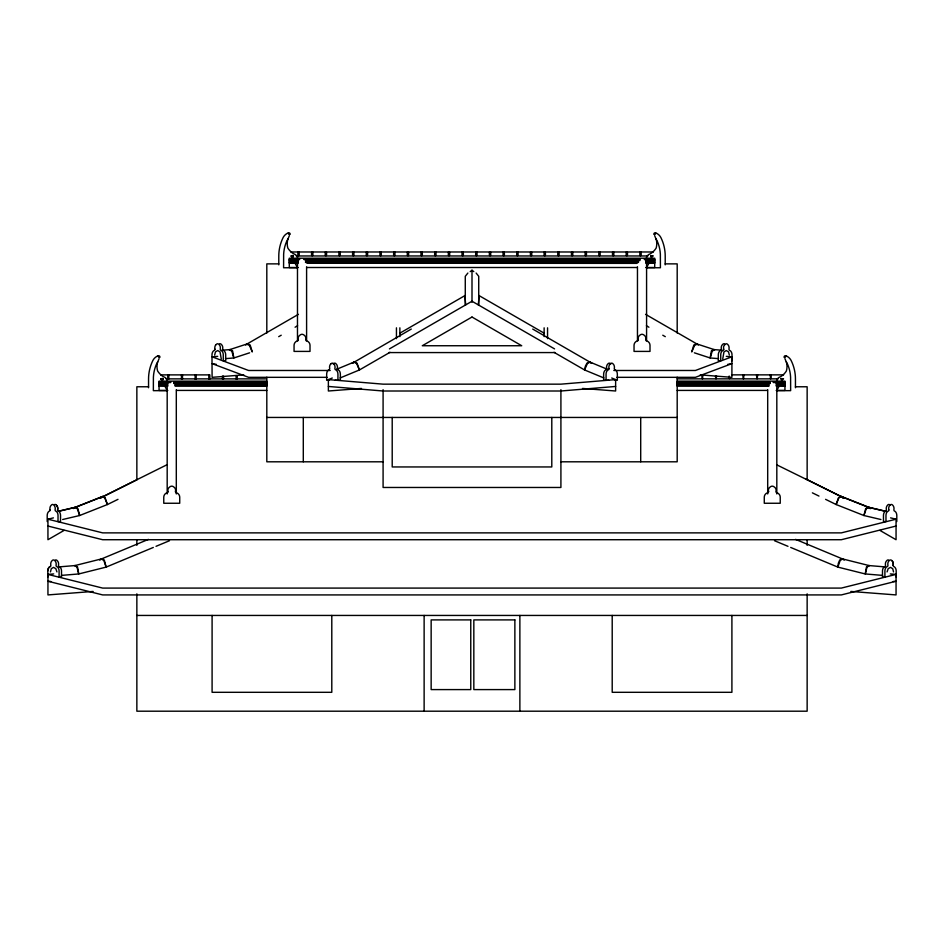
<?xml version="1.0" encoding="UTF-8"?>
<svg xmlns="http://www.w3.org/2000/svg" width="944" height="944" viewBox="0 0 944 944"><rect width="100%" height="100%" fill="white"/><g stroke="black" fill="none" stroke-linecap="round" stroke-linejoin="round"><path stroke-width="1.42" d="M722.738 358.944L723.965 351.876L726.29 350.543L728.52 351.876L729.346 355.097M50.469 571.911L51.283 568.689L53.513 567.356L55.838 568.689L56.923 571.911M214.654 355.097L215.48 351.876L217.71 350.543L220.035 351.876L221.262 358.944M887.077 571.911L888.162 568.689L890.487 567.356L892.717 568.689L893.531 571.911M50.138 509.937L49.796 510.916A4.696 3.186 -90 0 0 47.2 515.33L47.2 521.548M888.918 509.937L888.575 510.916A4.696 3.186 -90 0 0 885.979 515.33L885.979 521.548L883.466 521.548L883.466 515.33A4.696 3.186 -90 0 1 886.062 510.916L886.404 509.937A3.941 2.679 -90 0 1 887.478 505.3A2.938 1.994 -90 0 1 889.307 504.521M655.655 232.885L655.266 234.242L653.885 234.442A1.333 1.333 0 0 1 655.655 232.885A9.759 9.759 0 0 1 660.965 237.723A41.914 41.914 0 0 1 665.213 256.131L665.213 264.851M785.892 355.794L785.384 357.21L784.122 357.351A1.333 1.333 0 0 1 785.892 355.794A9.759 9.759 0 0 1 791.202 360.632A41.914 41.914 0 0 1 795.45 379.04L795.45 387.748M47.814 577.044L47.814 570.825A4.696 3.328 -90 0 1 50.516 566.4L50.87 565.432A3.941 2.797 -90 0 1 51.991 560.783A2.938 2.077 90 0 1 54.905 560.783A3.941 2.797 -90 0 1 56.026 565.432L56.38 566.4A4.696 3.328 90 0 1 59.094 570.825L59.094 577.044L61.513 577.044L61.513 570.825A4.696 3.328 -90 0 0 58.799 566.4L58.445 565.432A3.941 2.797 90 0 0 57.324 560.783A2.938 2.077 90 0 0 55.425 560.004M215.055 349.245L214.689 350.224A4.696 3.328 -90 0 0 211.987 354.637L212.093 377.329L243.776 374.874M609.116 368.644L608.762 369.611A4.696 3.328 -90 0 0 606.06 374.036L606.06 380.255M723.8 349.245L723.434 350.224A4.696 3.328 -90 0 0 720.732 354.637L720.732 360.856L718.313 360.856L718.313 354.637A4.696 3.328 -90 0 1 721.027 350.224L721.381 349.245A3.941 2.797 -90 0 1 722.49 344.607A2.938 2.077 90 0 1 724.402 343.828M650.617 255.883L651.466 257.547L652.481 255.977L650.794 255.671L653.342 255.966M780.853 378.792L781.703 380.456L782.812 379.158L781.03 378.579L783.579 378.851M159.099 358.578L157.495 362.531A16.06 16.06 0 0 0 157.624 371.016A17.865 17.865 0 0 0 163.477 376.75A5.298 5.298 0 0 1 167.466 382.084M289.336 235.67L287.731 239.623A16.06 16.06 0 0 0 287.861 248.107A17.865 17.865 0 0 0 293.714 253.842A5.298 5.298 0 0 1 297.702 259.175M479.151 295.602L478.301 304.877M157.707 361.835L156.338 364.455A37.111 37.111 0 0 0 153.4 377.163L153.353 390.663L167.324 390.663L163.477 383.701L163.477 382.084M287.944 238.938L286.575 241.546A37.111 37.111 0 0 0 283.637 254.255L283.589 267.754L297.561 267.754L293.714 260.804L293.714 259.175M467.87 273.052L465.274 276.309L465.274 305.124M100.371 497.877L166.935 464.778M100.807 497.877L136.998 479.729M473.805 271.624L472 270.255L470.195 271.624M100.689 497.736L102.601 496.45L105.067 497.736L107.427 504.533L79.65 515.518L62.646 519.519M73.49 508.545L75.508 507.223L77.868 508.545L79.65 515.518L77.302 508.722L74.836 507.435L102.601 496.45M352.018 363.405L411.277 329.067M352.501 363.169L354.519 361.882L357.056 363.169L359.416 369.965L340.135 377.942M245.629 345.044L247.694 343.746L250.184 345.044L252.26 351.947L249.417 345.386L246.785 344.147L298.422 314.34M99.769 560.134L101.881 558.813L104.324 560.134L106.141 567.108L78.753 573.952L61.419 575.392M278.704 336.666L281.229 335.214M295.083 327.214L297.596 325.763M399.867 333.161L465.274 295.401M64.109 530.386L47.943 539.72L47.943 519.2L53.419 517.867M389.435 348.902L472 301.242L554.565 348.902M389.99 352.313L359.416 369.965L356.572 363.405L353.941 362.177M886.487 511.554L868.055 507.223L865.707 508.545L863.913 515.518L880.917 519.519M884.717 566.872L868.822 565.55L866.486 566.884L865.247 573.952L867.064 566.978L869.507 565.668L842.119 558.813L839.676 560.134L838.331 563.308L837.859 567.108L865.247 573.952L882.581 575.392M718.549 358.626L710.171 357.977L712.248 351.074L714.738 349.776L696.306 343.746L693.816 345.044L691.74 351.947L694.583 345.386L697.215 344.147L645.578 314.34M840.962 496.45L838.508 497.736L836.148 504.533L863.913 515.518L866.273 508.722L868.728 507.435L840.962 496.45L842.874 497.736M607.476 369.328L589.481 361.882L586.944 363.169L585.351 366.26L584.584 369.965L603.865 377.942M843.193 497.877L841.34 496.615L838.827 497.877L836.148 504.533L825.587 499.341M117.988 499.341L107.427 504.533L104.749 497.877L102.223 496.627M591.982 363.405L590.059 362.177L587.428 363.405L584.584 369.965L554.01 352.313M148.409 539.378L101.244 559.037L103.781 560.311L106.141 567.108L153.317 547.449M156.02 546.328L169.495 540.711M336.524 369.328L354.519 361.882M361.481 388.444L328.37 391.005L328.37 379.606L332.276 378.001M75.272 507.435L103.038 496.45M700.224 374.874L731.907 377.329L731.907 356.808L695.421 370.485L613.801 370.485M167.761 378.792L168.811 378.792M181.437 378.792L182.499 378.792M195.125 378.792L196.175 378.792M208.801 378.792L209.851 378.792M222.477 378.792L223.527 378.792M236.153 378.792L237.215 378.792M702.124 378.662L701.817 374.862M715.8 378.662L715.493 376.031M729.488 378.662L729.181 376.031M743.164 378.662L742.857 374.862M756.84 378.662L756.533 374.862M770.516 378.662L770.21 374.862M247.694 343.746L229.262 349.776L231.752 351.074L233.829 357.977L225.451 358.626M249.629 352.808L233.829 357.977L232.613 350.908L230.277 349.575L221.899 350.224M101.881 558.813L74.493 565.668L76.936 566.978L78.753 573.952L77.514 566.884L75.178 565.55L59.283 566.872M879.891 530.386L896.057 539.72L896.057 519.2L841.34 532.876L102.66 532.876L47.943 519.2M896.057 526.044L841.34 539.72L102.66 539.72L47.943 526.044M850.863 591.451L896.057 594.921L896.057 574.412L841.34 588.088L102.66 588.088L47.943 574.412L47.943 594.921L93.137 591.451M58.504 511.223L75.508 507.223M59.094 511.188L75.945 507.223M727.694 364.372L731.907 363.641L695.421 377.329L616.88 377.329M582.519 388.444L615.63 391.005L615.63 379.606L560.913 384.161L383.087 384.161L328.37 379.606M615.63 386.45L560.913 391.005L383.087 391.005L328.37 386.45M47.943 574.412L53.702 573.928M893.177 581.492L896.057 581.244L841.34 594.921L102.66 594.921L47.943 581.244L50.823 581.492M217.71 356.372L212.093 356.808L248.579 370.485L330.199 370.485M290.846 251.977L653.342 251.977M290.846 255.966L293.584 255.966M296.322 255.966L647.867 255.966M289.289 259.163L299.602 259.163M304.027 259.163L639.973 259.163M644.398 259.163L654.711 259.163M289.289 259.635L299.602 259.635M304.027 259.635L639.973 259.635M644.398 259.635L654.711 259.635M289.289 260.556L298.127 260.556M305.502 260.556L639.973 260.556M645.873 260.556L654.711 260.556M289.289 261.028L298.127 261.028M305.502 261.028L638.498 261.028M645.873 261.028L654.711 261.028M289.289 261.96L298.127 261.96M305.502 261.96L638.498 261.96M645.873 261.96L654.711 261.96M289.289 262.432L298.127 262.432M305.502 262.432L638.498 262.432M645.873 262.432L654.711 262.432M289.289 263.223L298.127 263.364M306.977 263.223L637.023 263.364M645.873 263.364L654.711 263.223M278.787 263.872L266.81 263.872L266.81 333.008M665.213 263.872L677.19 263.872L677.19 333.008M298.127 267.506L289.289 267.506L289.289 258.231L654.711 258.231L654.711 267.506L645.873 267.506M306.977 267.506L637.023 267.506M388.786 352.572L555.214 352.572M160.61 374.886L209.851 374.886L209.851 378.874M731.6 374.862L783.579 374.862M327.12 377.329L248.579 377.329L212.093 363.641L216.306 364.372M677.19 378.851L778.104 378.851M160.61 378.874L163.347 378.874M166.085 378.874L265.618 378.874M329.48 380.255L326.659 380.255L326.659 374.036A4.696 3.328 -90 0 1 329.373 369.611L329.727 368.644A3.941 2.797 -90 0 1 330.742 363.995M335.12 380.255L340.359 380.255L340.359 374.036A4.696 3.328 -90 0 0 337.657 369.611L337.291 368.644A3.941 2.797 -90 0 0 336.182 363.995A2.938 2.077 90 0 0 333.256 363.995M608.88 380.255L603.641 380.255L603.641 374.036A4.696 3.328 -90 0 1 606.343 369.611L606.709 368.644A3.941 2.797 -90 0 1 607.818 363.995A2.938 2.077 -90 0 1 610.744 363.995M614.52 380.255L617.341 380.255L617.341 374.036A4.696 3.328 -90 0 0 614.627 369.611L614.273 368.644A3.941 2.797 -90 0 0 613.152 363.995A2.938 2.077 -90 0 0 610.237 363.995M266.81 381.14L159.052 381.14L159.052 390.415L167.796 390.415M677.19 381.14L784.948 381.14L784.948 390.415L776.204 390.415M159.052 382.06L170.699 382.06M173.613 382.06L266.81 382.06M677.19 382.06L770.387 382.06M773.301 382.06L784.948 382.06M159.052 382.532L170.699 382.532M173.613 382.532L266.81 382.532M677.19 382.532L770.387 382.532M773.301 382.532L784.948 382.532M159.052 383.465L167.796 383.465M173.613 383.465L266.81 383.465M677.19 383.465L770.387 383.465M776.204 383.465L784.948 383.465M159.052 383.937L167.796 383.937M175.077 383.937L266.81 383.937M677.19 383.937L768.923 383.937M776.204 383.937L784.948 383.937M159.052 384.869L167.796 384.869M175.077 384.869L266.81 384.869M677.19 384.869L768.923 384.869M776.204 384.869L784.948 384.869M159.052 385.341L167.796 385.341M175.077 385.341L266.81 385.341M677.19 385.341L768.923 385.341M776.204 385.341L784.948 385.341M159.052 386.131L167.796 386.261M175.077 386.131L266.81 386.261M677.19 386.131L768.923 386.261M776.204 386.131L784.948 386.261M148.55 386.769L136.856 386.769L136.856 479.599M795.45 386.769L807.144 386.769L807.144 479.599M176.528 390.415L266.81 390.415M677.19 390.415L767.472 390.415M266.81 417.449L677.19 417.449M383.087 461.805L266.81 461.805L266.81 377.199M560.913 461.805L677.19 461.805L677.19 377.199M136.856 615.441L807.144 615.441M722.101 350.224L713.723 349.575L711.387 350.908L710.171 357.977L694.371 352.808M726.29 356.372L731.907 356.808M890.298 573.928L896.057 574.412M885.496 511.223L868.492 507.223L870.51 508.545M890.581 517.867L896.057 519.2M770.953 378.662L771.272 374.862M757.277 378.662L757.584 374.862M743.601 378.662L743.907 374.862M716.236 378.662L716.555 376.031M702.56 378.662L702.867 374.862M869.164 507.435L841.399 496.45L843.311 497.736M611.724 378.001L615.63 379.606M795.591 539.378L842.756 559.037L840.219 560.311L837.859 567.108L790.683 547.449M774.505 540.711L787.98 546.328M806.117 479.08L843.629 497.877M776.629 464.778L841.34 496.615M812.371 492.839L818.979 496.084M646.404 325.763L648.917 327.214M662.771 335.214L665.296 336.666M478.726 295.401L544.133 333.161M532.723 329.067L590.059 362.177M842.119 558.813L844.231 560.134M696.306 343.746L698.371 345.044M589.481 361.882L591.499 363.169M868.055 507.223L870.073 508.545M476.13 273.052L478.726 276.309L478.726 305.124M786.293 361.835L787.662 364.455A37.111 37.111 0 0 1 790.6 377.163L790.647 390.663L776.676 390.663L780.523 383.701L780.523 382.084M656.056 238.938L657.425 241.546A37.111 37.111 0 0 1 660.363 254.255L660.411 267.754L646.439 267.754L650.286 260.804L650.286 259.175M464.849 295.602L465.699 304.877M784.901 358.578L786.505 362.531A16.06 16.06 0 0 1 786.376 371.016A17.865 17.865 0 0 1 780.523 376.75A5.298 5.298 0 0 0 776.534 382.084M654.664 235.67L656.269 239.623A16.06 16.06 0 0 1 656.139 248.107A17.865 17.865 0 0 1 650.286 253.842A5.298 5.298 0 0 0 646.298 259.175M888.575 560.004A2.938 2.077 -90 0 0 886.676 560.783A3.941 2.797 -90 0 0 885.555 565.432L885.201 566.4A4.696 3.328 -90 0 0 882.487 570.825L882.487 577.044L884.906 577.044L884.906 570.825A4.696 3.328 -90 0 1 887.62 566.4L887.974 565.432A3.941 2.797 -90 0 1 889.095 560.783A2.938 2.077 -90 0 1 892.009 560.783A3.941 2.797 90 0 1 893.13 565.432L893.484 566.4A4.696 3.328 -90 0 1 896.186 570.825L896.186 577.044M288.345 232.885L288.734 234.242L290.115 234.442A1.333 1.333 0 0 0 288.345 232.885A9.759 9.759 0 0 0 283.035 237.723A41.914 41.914 0 0 0 278.787 256.131L278.787 264.851M158.108 355.794L158.616 357.21L159.878 357.351A1.333 1.333 0 0 0 158.108 355.794A9.759 9.759 0 0 0 152.798 360.632A41.914 41.914 0 0 0 148.55 379.04L148.55 387.748M54.693 504.521A2.938 1.994 90 0 1 56.522 505.3A3.941 2.679 90 0 1 57.596 509.937L57.938 510.916A4.696 3.186 -90 0 1 60.534 515.33L60.534 521.548L58.021 521.548L58.021 515.33A4.696 3.186 90 0 0 55.425 510.916L55.082 509.937A3.941 2.679 -90 0 0 54.009 505.3A2.938 1.994 90 0 0 51.212 505.3A3.941 2.679 -90 0 0 50.044 509.937M896.8 521.548L896.8 515.33A4.696 3.186 -90 0 0 894.204 510.916L893.862 509.937A3.941 2.679 -90 0 0 892.788 505.3A2.938 1.994 -90 0 0 889.991 505.3M807.144 539.638L807.144 545.337M807.144 593.847L807.144 711.198L136.856 711.198L136.856 593.847M776.818 384.904L776.818 493.948M767.696 389.707L767.696 493.948M732.013 360.856L732.013 354.637A4.696 3.328 -90 0 0 729.311 350.224L728.945 349.245A3.941 2.797 -90 0 0 727.836 344.607A2.938 2.077 90 0 0 724.909 344.607M731.907 615.441L731.907 692.306L612.208 692.306L612.208 615.441M646.581 261.984L646.581 340.725M641.035 251.977C642.109 257.028 638.935 257.004 639.973 251.977M640.705 417.449L640.705 461.805M637.46 266.763L637.46 340.725M627.347 251.977C628.433 257.028 625.258 257.004 626.297 251.977M613.671 251.977C614.745 257.028 611.582 257.004 612.621 251.977M599.995 251.977C601.068 257.028 597.906 257.004 598.944 251.977M586.318 251.977C587.392 257.028 584.218 257.004 585.256 251.977M572.63 251.977C573.716 257.028 570.542 257.004 571.58 251.977M560.913 389.695L560.913 487.47L383.087 487.47L383.087 389.695M558.954 251.977C560.028 257.028 556.866 257.004 557.904 251.977M551.792 417.449L551.792 466.95L392.208 466.95L392.208 417.449M547.555 327.828L547.555 338.636M545.278 251.977C546.352 257.028 543.189 257.004 544.228 251.977M544.133 327.828L544.133 336.63M531.602 251.977C532.676 257.028 529.501 257.004 530.54 251.977M519.873 615.441L519.873 711.198M517.914 251.977C518.999 257.028 515.825 257.004 516.864 251.977M504.238 251.977C505.311 257.028 502.149 257.004 503.187 251.977M490.561 251.977C491.635 257.028 488.473 257.004 489.511 251.977M476.885 251.977C477.959 257.028 474.785 257.004 475.823 251.977M472 270.196L472 302.222M463.197 251.977C464.283 257.028 461.109 257.004 462.147 251.977M449.521 251.977C450.607 257.028 447.432 257.004 448.471 251.977M435.845 251.977C436.919 257.028 433.756 257.004 434.795 251.977M424.127 615.441L424.127 711.198M422.169 251.977C423.242 257.028 420.068 257.004 421.107 251.977M408.481 251.977C409.566 257.028 406.392 257.004 407.43 251.977M399.867 327.828L399.867 336.63M396.445 327.828L396.445 338.636M394.804 251.977C395.89 257.028 392.716 257.004 393.754 251.977M381.128 251.977C382.202 257.028 379.04 257.004 380.078 251.977M367.452 251.977C368.526 257.028 365.352 257.004 366.39 251.977M353.764 251.977C354.85 257.028 351.675 257.004 352.714 251.977M340.088 251.977C341.173 257.028 337.999 257.004 339.038 251.977M337.94 380.255L337.94 374.036A4.696 3.328 -90 0 0 335.238 369.611L334.884 368.644A3.941 2.797 -90 0 0 333.763 363.995A2.938 2.077 90 0 0 330.848 363.995M331.792 615.441L331.792 692.306L212.093 692.306L212.093 615.441M326.412 251.977C327.485 257.028 324.323 257.004 325.361 251.977M312.735 251.977C313.809 257.028 310.635 257.004 311.673 251.977M306.599 266.763L306.599 340.725M303.295 417.449L303.295 461.805M299.047 251.977C300.133 257.028 296.959 257.004 297.997 251.977M297.478 261.984L297.478 340.725M237.215 376.054L237.215 378.874M236.153 376.054L236.153 378.874M223.527 376.054L223.527 378.874M222.477 376.054L222.477 378.874M208.801 374.886L208.801 378.874M196.175 374.886L196.175 378.874M195.125 374.886L195.125 378.874M182.499 374.886L182.499 378.874M181.437 374.886L181.437 378.874M176.304 389.707L176.304 493.948M168.811 374.886L168.811 378.874M167.761 374.886L167.761 378.874M167.182 384.904L167.182 493.948M136.856 539.638L136.856 545.337M609.022 368.644A3.941 2.797 -90 0 1 610.131 363.995M888.811 509.937A3.941 2.679 -90 0 1 889.885 505.3M892.009 560.783A3.941 2.797 -90 0 1 893.13 565.432M47.814 570.825A4.696 3.328 90 0 1 50.516 566.4M56.522 505.3A3.941 2.679 -90 0 1 57.596 509.937M214.949 349.245A3.941 2.797 -90 0 1 216.058 344.607M216.164 344.607A2.938 2.077 -90 0 1 219.091 344.607A3.941 2.797 -90 0 1 220.2 349.245L220.566 350.224A4.696 3.328 -90 0 1 223.268 354.637L223.268 360.856L225.687 360.856L225.687 354.637A4.696 3.328 -90 0 0 222.973 350.224L222.619 349.245A3.941 2.797 -90 0 0 221.51 344.607A2.938 2.077 -90 0 0 219.598 343.828M723.694 349.245A3.941 2.797 -90 0 1 724.803 344.607M161.188 379.158C162.722 383.193 164.244 376.09 161.188 379.158M291.425 256.249C292.959 260.284 294.481 253.181 291.425 256.249M168.103 491.647L167.595 492.626A4.696 4.696 0 0 0 163.76 497.04L163.76 503.258L179.726 503.258L179.726 497.04A4.696 4.696 0 0 0 175.891 492.626L175.383 491.647A3.941 3.941 0 0 0 173.814 487.01A2.938 2.938 0 0 0 169.684 487.01A3.941 3.941 0 0 0 168.103 491.647M298.387 339.793L297.879 340.76A4.696 4.696 0 0 0 294.056 345.185L294.056 351.404L310.01 351.404L310.01 345.185A4.696 4.696 0 0 0 306.186 340.76L305.679 339.793A3.941 3.941 0 0 0 304.098 335.144A2.938 2.938 0 0 0 299.968 335.144A3.941 3.941 0 0 0 298.387 339.793M638.38 339.793L637.873 340.76A4.696 4.696 0 0 0 634.038 345.185L634.038 351.404L650.003 351.404L650.003 345.185A4.696 4.696 0 0 0 646.168 340.76L645.661 339.793A3.941 3.941 0 0 0 644.079 335.144A2.938 2.938 0 0 0 639.949 335.144A3.941 3.941 0 0 0 638.38 339.793M768.617 491.647L768.109 492.626A4.696 4.696 0 0 0 764.274 497.04L764.274 503.258L780.24 503.258L780.24 497.04A4.696 4.696 0 0 0 776.405 492.626L775.897 491.647A3.941 3.941 0 0 0 774.316 487.01A2.938 2.938 0 0 0 770.186 487.01A3.941 3.941 0 0 0 768.617 491.647M472 317.031L422.287 345.74L521.713 345.74L472 317.031M470.761 619.901L431.148 619.901L431.148 689.592L470.761 689.592L470.761 619.901M514.869 619.901L473.829 619.901L473.829 689.592L514.869 689.592L514.869 619.901"/></g></svg>
